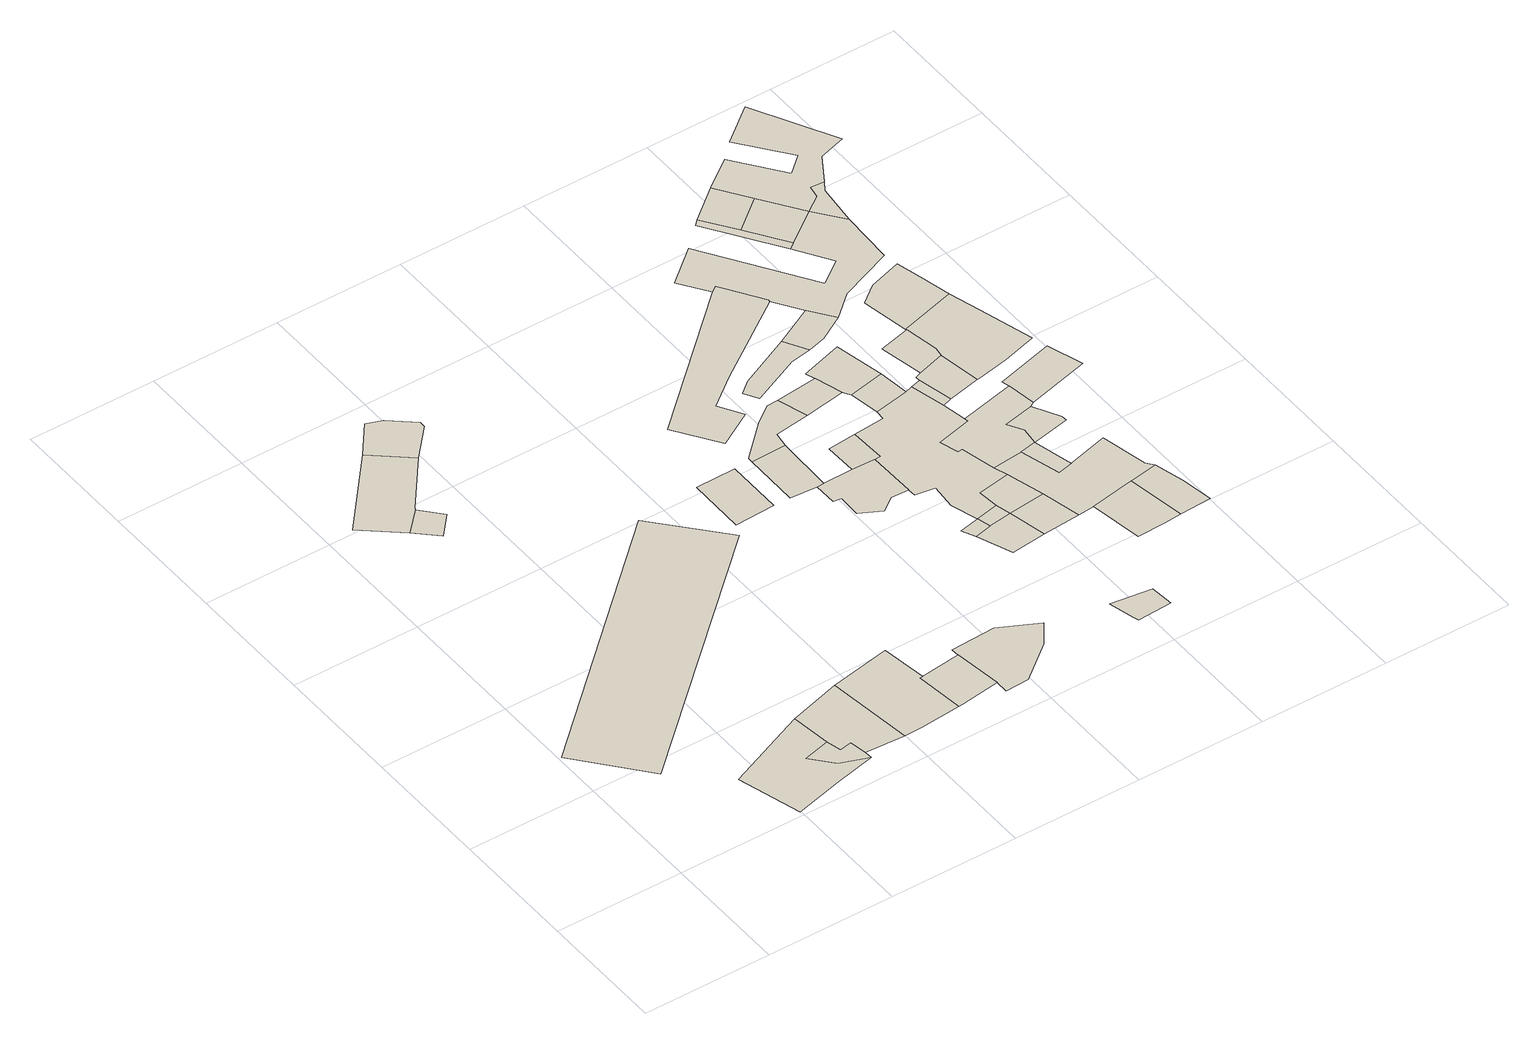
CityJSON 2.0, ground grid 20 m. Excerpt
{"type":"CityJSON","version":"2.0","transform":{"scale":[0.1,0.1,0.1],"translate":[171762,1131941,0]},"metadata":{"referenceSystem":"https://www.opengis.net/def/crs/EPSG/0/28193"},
"CityObjects":{
"building1":{"type":"Building","attributes":{"time":{"estimatedStart":{"year":1841},"estimatedEnd":{"year":1938}},"material":{"value":"dressed stone","sources":[{"name":"Amiran Atlas, sheet 11, map 4.2","type":"Secondary cartographic source"}],"paradata":{"author":"Beatrice Vaienti","date":"29-05-2023","version":0}},"numberOfFloors":{"value":"1","sources":[{"name":"Amiran Atlas, sheet 12, map 4.3","type":"Secondary cartographic source"}],"paradata":{"type":"user","author":"Beatrice Vaienti","date":"29-05-2023","comments":"In the atlas the value is \"1-3\", we have chosen a random value between 1 and 3 assigning a higher probability to 1 and 2 floors, respectively p=[0.35,0.35,0.3] for 1, 2, 3 floors","version":0}},"roof":{"type":{"value":"domed","paradata":{"type":"user","author":"Beatrice Vaienti","date":"29-05-2023","version":0}}},"updatedGeometry":true},"geometry":[{"type":"MultiSurface","lod":"0","boundaries":[[[0,1,2,3,4,5,6,7]]]}]},
"building2":{"type":"Building","attributes":{"time":{"estimatedStart":{"year":1841},"estimatedEnd":{"year":1938}},"material":{"value":"dressed stone","sources":[{"name":"Amiran Atlas, sheet 11, map 4.2","type":"Secondary cartographic source"}],"paradata":{"author":"Beatrice Vaienti","date":"29-05-2023","version":0}},"numberOfFloors":{"value":"3","sources":[{"name":"Amiran Atlas, sheet 12, map 4.3","type":"Secondary cartographic source"}],"paradata":{"type":"user","author":"Beatrice Vaienti","date":"29-05-2023","comments":"In the atlas the value is \"1-3\", we have chosen a random value between 1 and 3 assigning a higher probability to 1 and 2 floors, respectively p=[0.35,0.35,0.3] for 1, 2, 3 floors","version":0}},"roof":{"type":{"value":"flat","paradata":{"type":"user","author":"Beatrice Vaienti","date":"29-05-2023","version":0}}},"updatedGeometry":true},"geometry":[{"type":"MultiSurface","lod":"0","boundaries":[[[8,9,10,0,7,6,5]]]}]},
"building3":{"type":"Building","attributes":{"time":{"estimatedStart":{"year":1917},"estimatedEnd":{"year":1938}},"material":{"value":"dressed stone","sources":[{"name":"Amiran Atlas, sheet 11, map 4.2","type":"Secondary cartographic source"}],"paradata":{"author":"Beatrice Vaienti","date":"29-05-2023","version":0}},"numberOfFloors":{"value":"1","sources":[{"name":"Amiran Atlas, sheet 12, map 4.3","type":"Secondary cartographic source"}],"paradata":{"type":"user","author":"Beatrice Vaienti","date":"29-05-2023","comments":"In the atlas the value is \"1-3\", we have chosen a random value between 1 and 3 assigning a higher probability to 1 and 2 floors, respectively p=[0.35,0.35,0.3] for 1, 2, 3 floors","version":0}},"roof":{"type":{"value":"flat","paradata":{"type":"user","author":"Beatrice Vaienti","date":"29-05-2023","version":0}}},"updatedGeometry":true},"geometry":[{"type":"MultiSurface","lod":"0","boundaries":[[[11,12,13,14]]]}]},
"building4":{"type":"Building","attributes":{"time":{"estimatedStart":{"year":1938},"estimatedEnd":{"year":1938}},"material":{"paradata":{"version":0}},"numberOfFloors":{"value":"3","paradata":{"type":"predicted","date":"05-06-2023","comments":"Random Forest Classifier","version":0}},"roof":{"type":{"value":"flat","paradata":{"type":"predicted","date":"05-06-2023","comments":"Random Forest Classifier","version":0}}},"updatedGeometry":true},"geometry":[{"type":"MultiSurface","lod":"0","boundaries":[[[15,16,17,18]]]}]},
"building5":{"type":"Building","attributes":{"time":{"estimatedStart":{"year":1938},"estimatedEnd":{"year":1938}},"material":{"paradata":{"version":0}},"numberOfFloors":{"value":"3","paradata":{"type":"predicted","date":"05-06-2023","comments":"Random Forest Classifier","version":0}},"roof":{"type":{"value":"flat","paradata":{"type":"predicted","date":"05-06-2023","comments":"Random Forest Classifier","version":0}}},"updatedGeometry":true},"geometry":[{"type":"MultiSurface","lod":"0","boundaries":[[[19,20,21,17,16,22]]]}]},
"building6":{"type":"Building","attributes":{"time":{"estimatedStart":{"year":1865},"estimatedEnd":{"year":1938}},"material":{"value":"dressed stone","sources":[{"name":"Amiran Atlas, sheet 11, map 4.2","type":"Secondary cartographic source"}],"paradata":{"author":"Beatrice Vaienti","date":"29-05-2023","version":0}},"numberOfFloors":{"value":"3","sources":[{"name":"Amiran Atlas, sheet 12, map 4.3","type":"Secondary cartographic source"}],"paradata":{"type":"user","author":"Beatrice Vaienti","date":"29-05-2023","comments":"In the atlas the value is \"1-3\", we have chosen a random value between 1 and 3 assigning a higher probability to 1 and 2 floors, respectively p=[0.35,0.35,0.3] for 1, 2, 3 floors","version":0}},"roof":{"type":{"value":"flat","paradata":{"type":"user","author":"Beatrice Vaienti","date":"29-05-2023","version":0}}},"updatedGeometry":true},"geometry":[{"type":"MultiSurface","lod":"0","boundaries":[[[9,8,23,24,1,0,10]]]}]},
"building7":{"type":"Building","attributes":{"time":{"estimatedStart":{"year":1938},"estimatedEnd":{"year":1938}},"material":{"paradata":{"version":0}},"numberOfFloors":{"value":"2","paradata":{"type":"predicted","date":"05-06-2023","comments":"Random Forest Classifier","version":0}},"roof":{"type":{"value":"flat","paradata":{"type":"predicted","date":"05-06-2023","comments":"Random Forest Classifier","version":0}}},"updatedGeometry":true},"geometry":[{"type":"MultiSurface","lod":"0","boundaries":[[[25,26,27,28,20,19]]]}]},
"building8":{"type":"Building","attributes":{"time":{"estimatedStart":{"year":1841},"estimatedEnd":{"year":1938}},"material":{"value":"dressed stone","sources":[{"name":"Amiran Atlas, sheet 11, map 4.2","type":"Secondary cartographic source"}],"paradata":{"author":"Beatrice Vaienti","date":"29-05-2023","version":0}},"numberOfFloors":{"value":"1","sources":[{"name":"Amiran Atlas, sheet 12, map 4.3","type":"Secondary cartographic source"}],"paradata":{"type":"user","author":"Beatrice Vaienti","date":"29-05-2023","comments":"In the atlas the value is \"1-3\", we have chosen a random value between 1 and 3 assigning a higher probability to 1 and 2 floors, respectively p=[0.35,0.35,0.3] for 1, 2, 3 floors","version":0}},"roof":{"type":{"value":"flat","paradata":{"type":"user","author":"Beatrice Vaienti","date":"29-05-2023","version":0}}},"updatedGeometry":true},"geometry":[{"type":"MultiSurface","lod":"0","boundaries":[[[24,23,29,30,31,32,33]]]}]},
"building9":{"type":"Building","attributes":{"time":{"estimatedStart":{"year":1841},"estimatedEnd":{"year":1938}},"material":{"value":"dressed stone","sources":[{"name":"Amiran Atlas, sheet 11, map 4.2","type":"Secondary cartographic source"}],"paradata":{"author":"Beatrice Vaienti","date":"29-05-2023","version":0}},"numberOfFloors":{"value":"2","sources":[{"name":"Amiran Atlas, sheet 12, map 4.3","type":"Secondary cartographic source"}],"paradata":{"type":"user","author":"Beatrice Vaienti","date":"29-05-2023","comments":"In the atlas the value is \"1-3\", we have chosen a random value between 1 and 3 assigning a higher probability to 1 and 2 floors, respectively p=[0.35,0.35,0.3] for 1, 2, 3 floors","version":0}},"roof":{"type":{"value":"flat","paradata":{"type":"user","author":"Beatrice Vaienti","date":"29-05-2023","version":0}}},"updatedGeometry":true},"geometry":[{"type":"MultiSurface","lod":"0","boundaries":[[[34,35,32,31,30,36]]]}]},
"building10":{"type":"Building","attributes":{"time":{"estimatedStart":{"year":1841},"estimatedEnd":{"year":1938}},"material":{"value":"dressed stone","sources":[{"name":"Amiran Atlas, sheet 11, map 4.2","type":"Secondary cartographic source"}],"paradata":{"author":"Beatrice Vaienti","date":"29-05-2023","version":0}},"numberOfFloors":{"value":"2","sources":[{"name":"Amiran Atlas, sheet 12, map 4.3","type":"Secondary cartographic source"}],"paradata":{"type":"user","author":"Beatrice Vaienti","date":"29-05-2023","comments":"In the atlas the value is \"1-3\", we have chosen a random value between 1 and 3 assigning a higher probability to 1 and 2 floors, respectively p=[0.35,0.35,0.3] for 1, 2, 3 floors","version":0}},"roof":{"type":{"value":"flat","paradata":{"type":"user","author":"Beatrice Vaienti","date":"29-05-2023","version":0}}},"updatedGeometry":true},"geometry":[{"type":"MultiSurface","lod":"0","boundaries":[[[37,38,39,40,35,34,41,42]]]}]},
"building11":{"type":"Building","attributes":{"time":{"estimatedStart":{"year":1841},"estimatedEnd":{"year":1938}},"material":{"paradata":{"version":0}},"numberOfFloors":{"value":"1","paradata":{"type":"predicted","date":"05-06-2023","comments":"Random Forest Classifier","version":0}},"roof":{"type":{"value":"flat","paradata":{"type":"predicted","date":"05-06-2023","comments":"Random Forest Classifier","version":0}}},"updatedGeometry":true},"geometry":[{"type":"MultiSurface","lod":"0","boundaries":[[[43,44,45,46]]]}]},
"building12":{"type":"Building","attributes":{"time":{"estimatedStart":{"year":1841},"estimatedEnd":{"year":1938}},"material":{"paradata":{"version":0}},"numberOfFloors":{"value":"1","sources":[{"name":"Amiran Atlas, sheet 12, map 4.3","type":"Secondary cartographic source"}],"paradata":{"type":"user","author":"Beatrice Vaienti","date":"29-05-2023","comments":"In the atlas the value is \"1-3\", we have chosen a random value between 1 and 3 assigning a higher probability to 1 and 2 floors, respectively p=[0.35,0.35,0.3] for 1, 2, 3 floors","version":0}},"roof":{"type":{"value":"hip","paradata":{"type":"user","author":"Beatrice Vaienti","date":"29-05-2023","comments":"In the Atlas the value is reported is 'gabled (tiles)', however it is not clear whether it refers to a hip or a gable roof. Therefore we assigned a random value between the two.","version":0}}},"updatedGeometry":true},"geometry":[{"type":"MultiSurface","lod":"0","boundaries":[[[47,48,49,50,51]]]}]},
"building13":{"type":"Building","attributes":{"time":{"estimatedStart":{"year":1841},"estimatedEnd":{"year":1938}},"material":{"value":"dressed stone","sources":[{"name":"Amiran Atlas, sheet 11, map 4.2","type":"Secondary cartographic source"}],"paradata":{"author":"Beatrice Vaienti","date":"29-05-2023","version":0}},"numberOfFloors":{"value":"2","sources":[{"name":"Amiran Atlas, sheet 12, map 4.3","type":"Secondary cartographic source"}],"paradata":{"type":"user","author":"Beatrice Vaienti","date":"29-05-2023","comments":"In the atlas the value is \"1-3\", we have chosen a random value between 1 and 3 assigning a higher probability to 1 and 2 floors, respectively p=[0.35,0.35,0.3] for 1, 2, 3 floors","version":0}},"roof":{"type":{"value":"hip","paradata":{"type":"user","author":"Beatrice Vaienti","date":"29-05-2023","comments":"In the Atlas the value is reported is 'gabled (tiles)', however it is not clear whether it refers to a hip or a gable roof. Therefore we assigned a random value between the two.","version":0}}},"updatedGeometry":true},"geometry":[{"type":"MultiSurface","lod":"0","boundaries":[[[52,53,54,55,56,49,48,57,58,59]]]}]},
"building14":{"type":"Building","attributes":{"time":{"estimatedStart":{"year":1865},"estimatedEnd":{"year":1938}},"material":{"value":"dressed stone","sources":[{"name":"Amiran Atlas, sheet 11, map 4.2","type":"Secondary cartographic source"}],"paradata":{"author":"Beatrice Vaienti","date":"29-05-2023","version":0}},"numberOfFloors":{"value":"1","sources":[{"name":"Amiran Atlas, sheet 12, map 4.3","type":"Secondary cartographic source"}],"paradata":{"type":"user","author":"Beatrice Vaienti","date":"29-05-2023","comments":"In the atlas the value is \"1-3\", we have chosen a random value between 1 and 3 assigning a higher probability to 1 and 2 floors, respectively p=[0.35,0.35,0.3] for 1, 2, 3 floors","version":0}},"roof":{"type":{"value":"flat","paradata":{"type":"user","author":"Beatrice Vaienti","date":"29-05-2023","version":0}}},"updatedGeometry":true},"geometry":[{"type":"MultiSurface","lod":"0","boundaries":[[[60,61,62,63,64,65,51,50]]]}]},
"building15":{"type":"Building","attributes":{"time":{"estimatedStart":{"year":1841},"estimatedEnd":{"year":1938}},"material":{"value":"dressed stone","sources":[{"name":"Amiran Atlas, sheet 11, map 4.2","type":"Secondary cartographic source"}],"paradata":{"author":"Beatrice Vaienti","date":"29-05-2023","version":0}},"numberOfFloors":{"value":"2","sources":[{"name":"Amiran Atlas, sheet 12, map 4.3","type":"Secondary cartographic source"}],"paradata":{"type":"user","author":"Beatrice Vaienti","date":"29-05-2023","comments":"In the atlas the value is \"1-3\", we have chosen a random value between 1 and 3 assigning a higher probability to 1 and 2 floors, respectively p=[0.35,0.35,0.3] for 1, 2, 3 floors","version":0}},"roof":{"type":{"value":"gable","paradata":{"type":"user","author":"Beatrice Vaienti","date":"29-05-2023","comments":"In the Atlas the value is reported is 'gabled (tiles)', however it is not clear whether it refers to a hip or a gable roof. Therefore we assigned a random value between the two.","version":0}}},"updatedGeometry":true},"geometry":[{"type":"MultiSurface","lod":"0","boundaries":[[[66,67,68,69]]]}]},
"building16":{"type":"Building","attributes":{"time":{"estimatedStart":{"year":1841},"estimatedEnd":{"year":1938}},"material":{"value":"dressed stone","sources":[{"name":"Amiran Atlas, sheet 11, map 4.2","type":"Secondary cartographic source"}],"paradata":{"author":"Beatrice Vaienti","date":"29-05-2023","version":0}},"numberOfFloors":{"value":"3","sources":[{"name":"Amiran Atlas, sheet 12, map 4.3","type":"Secondary cartographic source"}],"paradata":{"type":"user","author":"Beatrice Vaienti","date":"29-05-2023","comments":"In the atlas the value is \"1-3\", we have chosen a random value between 1 and 3 assigning a higher probability to 1 and 2 floors, respectively p=[0.35,0.35,0.3] for 1, 2, 3 floors","version":0}},"roof":{"type":{"value":"flat","paradata":{"type":"user","author":"Beatrice Vaienti","date":"29-05-2023","version":0}}},"updatedGeometry":true},"geometry":[{"type":"MultiSurface","lod":"0","boundaries":[[[70,71,72,73,74]]]}]},
"building17":{"type":"Building","attributes":{"time":{"estimatedStart":{"year":1841},"estimatedEnd":{"year":1938}},"material":{"value":"dressed stone","sources":[{"name":"Amiran Atlas, sheet 11, map 4.2","type":"Secondary cartographic source"}],"paradata":{"author":"Beatrice Vaienti","date":"29-05-2023","version":0}},"numberOfFloors":{"value":"3","sources":[{"name":"Amiran Atlas, sheet 12, map 4.3","type":"Secondary cartographic source"}],"paradata":{"type":"user","author":"Beatrice Vaienti","date":"29-05-2023","comments":"In the atlas the value is \"1-3\", we have chosen a random value between 1 and 3 assigning a higher probability to 1 and 2 floors, respectively p=[0.35,0.35,0.3] for 1, 2, 3 floors","version":0}},"roof":{"type":{"value":"hip","paradata":{"type":"user","author":"Beatrice Vaienti","date":"29-05-2023","comments":"In the Atlas the value is reported is 'gabled (tiles)', however it is not clear whether it refers to a hip or a gable roof. Therefore we assigned a random value between the two.","version":0}}},"updatedGeometry":true},"geometry":[{"type":"MultiSurface","lod":"0","boundaries":[[[75,76,67,66,77]]]}]},
"building18":{"type":"Building","attributes":{"time":{"estimatedStart":{"year":1841},"estimatedEnd":{"year":1938}},"material":{"value":"dressed stone","sources":[{"name":"Amiran Atlas, sheet 11, map 4.2","type":"Secondary cartographic source"}],"paradata":{"author":"Beatrice Vaienti","date":"29-05-2023","version":0}},"numberOfFloors":{"value":"2","sources":[{"name":"Amiran Atlas, sheet 12, map 4.3","type":"Secondary cartographic source"}],"paradata":{"type":"user","author":"Beatrice Vaienti","date":"29-05-2023","comments":"In the atlas the value is \"1-3\", we have chosen a random value between 1 and 3 assigning a higher probability to 1 and 2 floors, respectively p=[0.35,0.35,0.3] for 1, 2, 3 floors","version":0}},"roof":{"type":{"value":"gable","paradata":{"type":"user","author":"Beatrice Vaienti","date":"29-05-2023","comments":"In the Atlas the value is reported is 'gabled (tiles)', however it is not clear whether it refers to a hip or a gable roof. Therefore we assigned a random value between the two.","version":0}}},"updatedGeometry":true},"geometry":[{"type":"MultiSurface","lod":"0","boundaries":[[[56,55,78,79,80]]]}]},
"building19":{"type":"Building","attributes":{"time":{"estimatedStart":{"year":1841},"estimatedEnd":{"year":1938}},"material":{"value":"dressed stone","sources":[{"name":"Amiran Atlas, sheet 11, map 4.2","type":"Secondary cartographic source"}],"paradata":{"author":"Beatrice Vaienti","date":"29-05-2023","version":0}},"numberOfFloors":{"value":"1","sources":[{"name":"Amiran Atlas, sheet 12, map 4.3","type":"Secondary cartographic source"}],"paradata":{"type":"user","author":"Beatrice Vaienti","date":"29-05-2023","comments":"In the atlas the value is \"1-3\", we have chosen a random value between 1 and 3 assigning a higher probability to 1 and 2 floors, respectively p=[0.35,0.35,0.3] for 1, 2, 3 floors","version":0}},"roof":{"type":{"value":"domed","paradata":{"type":"user","author":"Beatrice Vaienti","date":"29-05-2023","version":0}}},"updatedGeometry":true},"geometry":[{"type":"MultiSurface","lod":"0","boundaries":[[[67,76,81,68]]]}]},
"building20":{"type":"Building","attributes":{"time":{"estimatedStart":{"year":1865},"estimatedEnd":{"year":1938}},"material":{"paradata":{"version":0}},"numberOfFloors":{"value":"1","sources":[{"name":"Amiran Atlas, sheet 12, map 4.3","type":"Secondary cartographic source"}],"paradata":{"type":"user","author":"Beatrice Vaienti","date":"29-05-2023","comments":"In the atlas the value is \"1-3\", we have chosen a random value between 1 and 3 assigning a higher probability to 1 and 2 floors, respectively p=[0.35,0.35,0.3] for 1, 2, 3 floors","version":0}},"roof":{"type":{"value":"flat","paradata":{"type":"user","author":"Beatrice Vaienti","date":"29-05-2023","version":0}}},"updatedGeometry":true},"geometry":[{"type":"MultiSurface","lod":"0","boundaries":[[[82,83,84,85,86,87,88,89,90,91]]]}]},
"building21":{"type":"Building","attributes":{"time":{"estimatedStart":{"year":1841},"estimatedEnd":{"year":1938}},"material":{"value":"dressed stone","sources":[{"name":"Amiran Atlas, sheet 11, map 4.2","type":"Secondary cartographic source"}],"paradata":{"author":"Beatrice Vaienti","date":"29-05-2023","version":0}},"numberOfFloors":{"value":"3","sources":[{"name":"Amiran Atlas, sheet 12, map 4.3","type":"Secondary cartographic source"}],"paradata":{"type":"user","author":"Beatrice Vaienti","date":"29-05-2023","comments":"In the atlas the value is \"1-3\", we have chosen a random value between 1 and 3 assigning a higher probability to 1 and 2 floors, respectively p=[0.35,0.35,0.3] for 1, 2, 3 floors","version":0}},"roof":{"type":{"value":"hip","paradata":{"type":"user","author":"Beatrice Vaienti","date":"29-05-2023","comments":"In the Atlas the value is reported is 'gabled (tiles)', however it is not clear whether it refers to a hip or a gable roof. Therefore we assigned a random value between the two.","version":0}}},"updatedGeometry":true},"geometry":[{"type":"MultiSurface","lod":"0","boundaries":[[[62,61,92,93]]]}]},
"building22":{"type":"Building","attributes":{"time":{"estimatedStart":{"year":1841},"estimatedEnd":{"year":1938}},"material":{"value":"dressed stone","sources":[{"name":"Amiran Atlas, sheet 11, map 4.2","type":"Secondary cartographic source"}],"paradata":{"author":"Beatrice Vaienti","date":"29-05-2023","version":0}},"numberOfFloors":{"value":"1","sources":[{"name":"Amiran Atlas, sheet 12, map 4.3","type":"Secondary cartographic source"}],"paradata":{"type":"user","author":"Beatrice Vaienti","date":"29-05-2023","comments":"In the atlas the value is \"1-3\", we have chosen a random value between 1 and 3 assigning a higher probability to 1 and 2 floors, respectively p=[0.35,0.35,0.3] for 1, 2, 3 floors","version":0}},"roof":{"type":{"value":"domed","paradata":{"type":"user","author":"Beatrice Vaienti","date":"29-05-2023","version":0}}},"updatedGeometry":true},"geometry":[{"type":"MultiSurface","lod":"0","boundaries":[[[94,76,75,95]]]}]},
"building23":{"type":"Building","attributes":{"time":{"estimatedStart":{"year":1841},"estimatedEnd":{"year":1938}},"material":{"value":"dressed stone","sources":[{"name":"Amiran Atlas, sheet 11, map 4.2","type":"Secondary cartographic source"}],"paradata":{"author":"Beatrice Vaienti","date":"29-05-2023","version":0}},"numberOfFloors":{"value":"1","sources":[{"name":"Amiran Atlas, sheet 12, map 4.3","type":"Secondary cartographic source"}],"paradata":{"type":"user","author":"Beatrice Vaienti","date":"29-05-2023","comments":"In the atlas the value is \"1-3\", we have chosen a random value between 1 and 3 assigning a higher probability to 1 and 2 floors, respectively p=[0.35,0.35,0.3] for 1, 2, 3 floors","version":0}},"roof":{"type":{"value":"flat","paradata":{"type":"user","author":"Beatrice Vaienti","date":"29-05-2023","version":0}}},"updatedGeometry":true},"geometry":[{"type":"MultiSurface","lod":"0","boundaries":[[[96,79,78,55,54,97,98,99,68,81,100,101,102,103,104,105,106,107,108,109,110,111]]]}]},
"building24":{"type":"Building","attributes":{"time":{"estimatedStart":{"year":1841},"estimatedEnd":{"year":1938}},"material":{"value":"dressed stone","sources":[{"name":"Amiran Atlas, sheet 11, map 4.2","type":"Secondary cartographic source"}],"paradata":{"author":"Beatrice Vaienti","date":"29-05-2023","version":0}},"numberOfFloors":{"value":"1","sources":[{"name":"Amiran Atlas, sheet 12, map 4.3","type":"Secondary cartographic source"}],"paradata":{"type":"user","author":"Beatrice Vaienti","date":"29-05-2023","comments":"In the atlas the value is \"1-3\", we have chosen a random value between 1 and 3 assigning a higher probability to 1 and 2 floors, respectively p=[0.35,0.35,0.3] for 1, 2, 3 floors","version":0}},"roof":{"type":{"value":"flat","paradata":{"type":"user","author":"Beatrice Vaienti","date":"29-05-2023","version":0}}},"updatedGeometry":true},"geometry":[{"type":"MultiSurface","lod":"0","boundaries":[[[81,76,94,101,100]]]}]},
"building25":{"type":"Building","attributes":{"time":{"estimatedStart":{"year":1841},"estimatedEnd":{"year":1938}},"material":{"value":"dressed stone","sources":[{"name":"Amiran Atlas, sheet 11, map 4.2","type":"Secondary cartographic source"}],"paradata":{"author":"Beatrice Vaienti","date":"29-05-2023","version":0}},"numberOfFloors":{"value":"2","sources":[{"name":"Amiran Atlas, sheet 12, map 4.3","type":"Secondary cartographic source"}],"paradata":{"type":"user","author":"Beatrice Vaienti","date":"29-05-2023","comments":"In the atlas the value is \"1-3\", we have chosen a random value between 1 and 3 assigning a higher probability to 1 and 2 floors, respectively p=[0.35,0.35,0.3] for 1, 2, 3 floors","version":0}},"roof":{"type":{"value":"flat","paradata":{"type":"user","author":"Beatrice Vaienti","date":"29-05-2023","version":0}}},"updatedGeometry":true},"geometry":[{"type":"MultiSurface","lod":"0","boundaries":[[[112,113,114,115,116,117]]]}]},
"building26":{"type":"Building","attributes":{"time":{"estimatedStart":{"year":1841},"estimatedEnd":{"year":1938}},"material":{"value":"dressed stone","sources":[{"name":"Amiran Atlas, sheet 11, map 4.2","type":"Secondary cartographic source"}],"paradata":{"author":"Beatrice Vaienti","date":"29-05-2023","version":0}},"numberOfFloors":{"value":"1","sources":[{"name":"Amiran Atlas, sheet 12, map 4.3","type":"Secondary cartographic source"}],"paradata":{"type":"user","author":"Beatrice Vaienti","date":"29-05-2023","comments":"In the atlas the value is \"1-3\", we have chosen a random value between 1 and 3 assigning a higher probability to 1 and 2 floors, respectively p=[0.35,0.35,0.3] for 1, 2, 3 floors","version":0}},"roof":{"type":{"value":"flat","paradata":{"type":"user","author":"Beatrice Vaienti","date":"29-05-2023","version":0}}},"updatedGeometry":true},"geometry":[{"type":"MultiSurface","lod":"0","boundaries":[[[110,118,119,111]]]}]},
"building27":{"type":"Building","attributes":{"time":{"estimatedStart":{"year":1841},"estimatedEnd":{"year":1938}},"material":{"value":"dressed stone","sources":[{"name":"Amiran Atlas, sheet 11, map 4.2","type":"Secondary cartographic source"}],"paradata":{"author":"Beatrice Vaienti","date":"29-05-2023","version":0}},"numberOfFloors":{"value":"2","sources":[{"name":"Amiran Atlas, sheet 12, map 4.3","type":"Secondary cartographic source"}],"paradata":{"type":"user","author":"Beatrice Vaienti","date":"29-05-2023","comments":"In the atlas the value is \"1-3\", we have chosen a random value between 1 and 3 assigning a higher probability to 1 and 2 floors, respectively p=[0.35,0.35,0.3] for 1, 2, 3 floors","version":0}},"roof":{"type":{"value":"flat","paradata":{"type":"user","author":"Beatrice Vaienti","date":"29-05-2023","version":0}}},"updatedGeometry":true},"geometry":[{"type":"MultiSurface","lod":"0","boundaries":[[[92,119,118,120,121,93]]]}]},
"building28":{"type":"Building","attributes":{"time":{"estimatedStart":{"year":1841},"estimatedEnd":{"year":1938}},"material":{"value":"dressed stone","sources":[{"name":"Amiran Atlas, sheet 11, map 4.2","type":"Secondary cartographic source"}],"paradata":{"author":"Beatrice Vaienti","date":"29-05-2023","version":0}},"numberOfFloors":{"value":"2","sources":[{"name":"Amiran Atlas, sheet 12, map 4.3","type":"Secondary cartographic source"}],"paradata":{"type":"user","author":"Beatrice Vaienti","date":"29-05-2023","comments":"In the atlas the value is \"1-3\", we have chosen a random value between 1 and 3 assigning a higher probability to 1 and 2 floors, respectively p=[0.35,0.35,0.3] for 1, 2, 3 floors","version":0}},"roof":{"type":{"value":"flat","paradata":{"type":"user","author":"Beatrice Vaienti","date":"29-05-2023","version":0}}},"updatedGeometry":true},"geometry":[{"type":"MultiSurface","lod":"0","boundaries":[[[122,123,124,125,126]]]}]},
"building29":{"type":"Building","attributes":{"time":{"estimatedStart":{"year":1841},"estimatedEnd":{"year":1938}},"material":{"value":"dressed stone","sources":[{"name":"Amiran Atlas, sheet 11, map 4.2","type":"Secondary cartographic source"}],"paradata":{"author":"Beatrice Vaienti","date":"29-05-2023","version":0}},"numberOfFloors":{"value":"2","sources":[{"name":"Amiran Atlas, sheet 12, map 4.3","type":"Secondary cartographic source"}],"paradata":{"type":"user","author":"Beatrice Vaienti","date":"29-05-2023","comments":"In the atlas the value is \"1-3\", we have chosen a random value between 1 and 3 assigning a higher probability to 1 and 2 floors, respectively p=[0.35,0.35,0.3] for 1, 2, 3 floors","version":0}},"roof":{"type":{"value":"flat","paradata":{"type":"user","author":"Beatrice Vaienti","date":"29-05-2023","version":0}}},"updatedGeometry":true},"geometry":[{"type":"MultiSurface","lod":"0","boundaries":[[[127,128,129,130]]]}]},
"building30":{"type":"Building","attributes":{"time":{"estimatedStart":{"year":1841},"estimatedEnd":{"year":1938}},"material":{"value":"dressed stone","sources":[{"name":"Amiran Atlas, sheet 11, map 4.2","type":"Secondary cartographic source"}],"paradata":{"author":"Beatrice Vaienti","date":"29-05-2023","version":0}},"numberOfFloors":{"value":"2","sources":[{"name":"Amiran Atlas, sheet 12, map 4.3","type":"Secondary cartographic source"}],"paradata":{"type":"user","author":"Beatrice Vaienti","date":"29-05-2023","comments":"In the atlas the value is \"1-3\", we have chosen a random value between 1 and 3 assigning a higher probability to 1 and 2 floors, respectively p=[0.35,0.35,0.3] for 1, 2, 3 floors","version":0}},"roof":{"type":{"value":"hip","paradata":{"type":"user","author":"Beatrice Vaienti","date":"29-05-2023","comments":"In the Atlas the value is reported is 'gabled (tiles)', however it is not clear whether it refers to a hip or a gable roof. Therefore we assigned a random value between the two.","version":0}}},"updatedGeometry":true},"geometry":[{"type":"MultiSurface","lod":"0","boundaries":[[[131,132,133,107,106,105,104,103,102,130,129,134,135]]]}]},
"building31":{"type":"Building","attributes":{"time":{"estimatedStart":{"year":1841},"estimatedEnd":{"year":1938}},"material":{"value":"dressed stone","sources":[{"name":"Amiran Atlas, sheet 11, map 4.2","type":"Secondary cartographic source"}],"paradata":{"author":"Beatrice Vaienti","date":"29-05-2023","version":0}},"numberOfFloors":{"value":"3","sources":[{"name":"Amiran Atlas, sheet 12, map 4.3","type":"Secondary cartographic source"}],"paradata":{"type":"user","author":"Beatrice Vaienti","date":"29-05-2023","comments":"In the atlas the value is \"1-3\", we have chosen a random value between 1 and 3 assigning a higher probability to 1 and 2 floors, respectively p=[0.35,0.35,0.3] for 1, 2, 3 floors","version":0}},"roof":{"type":{"value":"flat","paradata":{"type":"user","author":"Beatrice Vaienti","date":"29-05-2023","version":0}}},"updatedGeometry":true},"geometry":[{"type":"MultiSurface","lod":"0","boundaries":[[[127,130,102,136,94,95,125,124,137,138,139,128]]]}]},
"building32":{"type":"Building","attributes":{"time":{"estimatedStart":{"year":1841},"estimatedEnd":{"year":1938}},"material":{"value":"dressed stone","sources":[{"name":"Amiran Atlas, sheet 11, map 4.2","type":"Secondary cartographic source"}],"paradata":{"author":"Beatrice Vaienti","date":"29-05-2023","version":0}},"numberOfFloors":{"value":"1","sources":[{"name":"Amiran Atlas, sheet 12, map 4.3","type":"Secondary cartographic source"}],"paradata":{"type":"user","author":"Beatrice Vaienti","date":"29-05-2023","comments":"In the atlas the value is \"1-3\", we have chosen a random value between 1 and 3 assigning a higher probability to 1 and 2 floors, respectively p=[0.35,0.35,0.3] for 1, 2, 3 floors","version":0}},"roof":{"type":{"value":"flat","paradata":{"type":"user","author":"Beatrice Vaienti","date":"29-05-2023","version":0}}},"updatedGeometry":true},"geometry":[{"type":"MultiSurface","lod":"0","boundaries":[[[140,141,109,108]]]}]},
"building33":{"type":"Building","attributes":{"time":{"estimatedStart":{"year":1841},"estimatedEnd":{"year":1938}},"material":{"value":"dressed stone","sources":[{"name":"Amiran Atlas, sheet 11, map 4.2","type":"Secondary cartographic source"}],"paradata":{"author":"Beatrice Vaienti","date":"29-05-2023","version":0}},"numberOfFloors":{"value":"1","sources":[{"name":"Amiran Atlas, sheet 12, map 4.3","type":"Secondary cartographic source"}],"paradata":{"type":"user","author":"Beatrice Vaienti","date":"29-05-2023","comments":"In the atlas the value is \"1-3\", we have chosen a random value between 1 and 3 assigning a higher probability to 1 and 2 floors, respectively p=[0.35,0.35,0.3] for 1, 2, 3 floors","version":0}},"roof":{"type":{"value":"flat","paradata":{"type":"user","author":"Beatrice Vaienti","date":"29-05-2023","version":0}}},"updatedGeometry":true},"geometry":[{"type":"MultiSurface","lod":"0","boundaries":[[[142,143,144,115,114]]]}]},
"building34":{"type":"Building","attributes":{"time":{"estimatedStart":{"year":1841},"estimatedEnd":{"year":1938}},"material":{"value":"dressed stone","sources":[{"name":"Amiran Atlas, sheet 11, map 4.2","type":"Secondary cartographic source"}],"paradata":{"author":"Beatrice Vaienti","date":"29-05-2023","version":0}},"numberOfFloors":{"value":"1","sources":[{"name":"Amiran Atlas, sheet 12, map 4.3","type":"Secondary cartographic source"}],"paradata":{"type":"user","author":"Beatrice Vaienti","date":"29-05-2023","comments":"In the atlas the value is \"1-3\", we have chosen a random value between 1 and 3 assigning a higher probability to 1 and 2 floors, respectively p=[0.35,0.35,0.3] for 1, 2, 3 floors","version":0}},"roof":{"type":{"value":"flat","paradata":{"type":"user","author":"Beatrice Vaienti","date":"29-05-2023","version":0}}},"updatedGeometry":true},"geometry":[{"type":"MultiSurface","lod":"0","boundaries":[[[145,141,140,146,147,148]]]}]},
"building35":{"type":"Building","attributes":{"time":{"estimatedStart":{"year":1841},"estimatedEnd":{"year":1938}},"material":{"value":"dressed stone","sources":[{"name":"Amiran Atlas, sheet 11, map 4.2","type":"Secondary cartographic source"}],"paradata":{"author":"Beatrice Vaienti","date":"29-05-2023","version":0}},"numberOfFloors":{"value":"1","sources":[{"name":"Amiran Atlas, sheet 12, map 4.3","type":"Secondary cartographic source"}],"paradata":{"type":"user","author":"Beatrice Vaienti","date":"29-05-2023","comments":"In the atlas the value is \"1-3\", we have chosen a random value between 1 and 3 assigning a higher probability to 1 and 2 floors, respectively p=[0.35,0.35,0.3] for 1, 2, 3 floors","version":0}},"roof":{"type":{"value":"flat","paradata":{"type":"user","author":"Beatrice Vaienti","date":"29-05-2023","version":0}}},"updatedGeometry":true},"geometry":[{"type":"MultiSurface","lod":"0","boundaries":[[[134,129,149,150,131,135]]]}]},
"building36":{"type":"Building","attributes":{"time":{"estimatedStart":{"year":1841},"estimatedEnd":{"year":1938}},"material":{"value":"dressed stone","sources":[{"name":"Amiran Atlas, sheet 11, map 4.2","type":"Secondary cartographic source"}],"paradata":{"author":"Beatrice Vaienti","date":"29-05-2023","version":0}},"numberOfFloors":{"value":"3","sources":[{"name":"Amiran Atlas, sheet 12, map 4.3","type":"Secondary cartographic source"}],"paradata":{"type":"user","author":"Beatrice Vaienti","date":"29-05-2023","comments":"In the atlas the value is \"1-3\", we have chosen a random value between 1 and 3 assigning a higher probability to 1 and 2 floors, respectively p=[0.35,0.35,0.3] for 1, 2, 3 floors","version":0}},"roof":{"type":{"value":"flat","paradata":{"type":"user","author":"Beatrice Vaienti","date":"29-05-2023","version":0}}},"updatedGeometry":true},"geometry":[{"type":"MultiSurface","lod":"0","boundaries":[[[151,152,137,124,123]]]}]},
"building37":{"type":"Building","attributes":{"time":{"estimatedStart":{"year":1841},"estimatedEnd":{"year":1938}},"material":{"value":"dressed stone","sources":[{"name":"Amiran Atlas, sheet 11, map 4.2","type":"Secondary cartographic source"}],"paradata":{"author":"Beatrice Vaienti","date":"29-05-2023","version":0}},"numberOfFloors":{"value":"1","sources":[{"name":"Amiran Atlas, sheet 12, map 4.3","type":"Secondary cartographic source"}],"paradata":{"type":"user","author":"Beatrice Vaienti","date":"29-05-2023","comments":"In the atlas the value is \"1-3\", we have chosen a random value between 1 and 3 assigning a higher probability to 1 and 2 floors, respectively p=[0.35,0.35,0.3] for 1, 2, 3 floors","version":0}},"roof":{"type":{"value":"flat","paradata":{"type":"user","author":"Beatrice Vaienti","date":"29-05-2023","version":0}}},"updatedGeometry":true},"geometry":[{"type":"MultiSurface","lod":"0","boundaries":[[[153,154,155,148,147,156]]]}]},
"building38":{"type":"Building","attributes":{"time":{"estimatedStart":{"year":1841},"estimatedEnd":{"year":1938}},"material":{"value":"dressed stone","sources":[{"name":"Amiran Atlas, sheet 11, map 4.2","type":"Secondary cartographic source"}],"paradata":{"author":"Beatrice Vaienti","date":"29-05-2023","version":0}},"numberOfFloors":{"value":"3","sources":[{"name":"Amiran Atlas, sheet 12, map 4.3","type":"Secondary cartographic source"}],"paradata":{"type":"user","author":"Beatrice Vaienti","date":"29-05-2023","comments":"In the atlas the value is \"1-3\", we have chosen a random value between 1 and 3 assigning a higher probability to 1 and 2 floors, respectively p=[0.35,0.35,0.3] for 1, 2, 3 floors","version":0}},"roof":{"type":{"value":"domed","paradata":{"type":"user","author":"Beatrice Vaienti","date":"29-05-2023","version":0}}},"updatedGeometry":true},"geometry":[{"type":"MultiSurface","lod":"0","boundaries":[[[86,85,144,143,157,158,159,160,161,162,163,164,165,166,89,88,87]]]}]},
"building39":{"type":"Building","attributes":{"time":{"estimatedStart":{"year":1841},"estimatedEnd":{"year":1938}},"material":{"value":"dressed stone","sources":[{"name":"Amiran Atlas, sheet 11, map 4.2","type":"Secondary cartographic source"}],"paradata":{"author":"Beatrice Vaienti","date":"29-05-2023","version":0}},"numberOfFloors":{"value":"2","sources":[{"name":"Amiran Atlas, sheet 12, map 4.3","type":"Secondary cartographic source"}],"paradata":{"type":"user","author":"Beatrice Vaienti","date":"29-05-2023","comments":"In the atlas the value is \"1-3\", we have chosen a random value between 1 and 3 assigning a higher probability to 1 and 2 floors, respectively p=[0.35,0.35,0.3] for 1, 2, 3 floors","version":0}},"roof":{"type":{"value":"domed","paradata":{"type":"user","author":"Beatrice Vaienti","date":"29-05-2023","version":0}}},"updatedGeometry":true},"geometry":[{"type":"MultiSurface","lod":"0","boundaries":[[[162,161,167,168,169]]]}]},
"building40":{"type":"Building","attributes":{"time":{"estimatedStart":{"year":1841},"estimatedEnd":{"year":1938}},"material":{"value":"dressed stone","sources":[{"name":"Amiran Atlas, sheet 11, map 4.2","type":"Secondary cartographic source"}],"paradata":{"author":"Beatrice Vaienti","date":"29-05-2023","version":0}},"numberOfFloors":{"value":"2","sources":[{"name":"Amiran Atlas, sheet 12, map 4.3","type":"Secondary cartographic source"}],"paradata":{"type":"user","author":"Beatrice Vaienti","date":"29-05-2023","comments":"In the atlas the value is \"1-3\", we have chosen a random value between 1 and 3 assigning a higher probability to 1 and 2 floors, respectively p=[0.35,0.35,0.3] for 1, 2, 3 floors","version":0}},"roof":{"type":{"value":"flat","paradata":{"type":"user","author":"Beatrice Vaienti","date":"29-05-2023","version":0}}},"updatedGeometry":true},"geometry":[{"type":"MultiSurface","lod":"0","boundaries":[[[133,132,170,171,172]]]}]},
"building41":{"type":"Building","attributes":{"time":{"estimatedStart":{"year":1841},"estimatedEnd":{"year":1938}},"material":{"paradata":{"version":0}},"numberOfFloors":{"value":"1","sources":[{"name":"Amiran Atlas, sheet 12, map 4.3","type":"Secondary cartographic source"}],"paradata":{"type":"user","author":"Beatrice Vaienti","date":"29-05-2023","comments":"In the atlas the value is \"1-3\", we have chosen a random value between 1 and 3 assigning a higher probability to 1 and 2 floors, respectively p=[0.35,0.35,0.3] for 1, 2, 3 floors","version":0}},"roof":{"type":{"value":"hip","paradata":{"type":"user","author":"Beatrice Vaienti","date":"29-05-2023","comments":"In the Atlas the value is reported is 'gabled (tiles)', however it is not clear whether it refers to a hip or a gable roof. Therefore we assigned a random value between the two.","version":0}}},"updatedGeometry":true},"geometry":[{"type":"MultiSurface","lod":"0","boundaries":[[[167,173,174,168]]]}]},
"building42":{"type":"Building","attributes":{"time":{"estimatedStart":{"year":1841},"estimatedEnd":{"year":1938}},"material":{"value":"dressed stone","sources":[{"name":"Amiran Atlas, sheet 11, map 4.2","type":"Secondary cartographic source"}],"paradata":{"author":"Beatrice Vaienti","date":"29-05-2023","version":0}},"numberOfFloors":{"value":"2","sources":[{"name":"Amiran Atlas, sheet 12, map 4.3","type":"Secondary cartographic source"}],"paradata":{"type":"user","author":"Beatrice Vaienti","date":"29-05-2023","comments":"In the atlas the value is \"1-3\", we have chosen a random value between 1 and 3 assigning a higher probability to 1 and 2 floors, respectively p=[0.35,0.35,0.3] for 1, 2, 3 floors","version":0}},"roof":{"type":{"value":"domed","paradata":{"type":"user","author":"Beatrice Vaienti","date":"29-05-2023","version":0}}},"updatedGeometry":true},"geometry":[{"type":"MultiSurface","lod":"0","boundaries":[[[175,176,153,156,147,146,177,178,179,180]]]}]},
"building43":{"type":"Building","attributes":{"time":{"estimatedStart":{"year":1841},"estimatedEnd":{"year":1938}},"material":{"value":"dressed stone","sources":[{"name":"Amiran Atlas, sheet 11, map 4.2","type":"Secondary cartographic source"}],"paradata":{"author":"Beatrice Vaienti","date":"29-05-2023","version":0}},"numberOfFloors":{"value":"1","sources":[{"name":"Amiran Atlas, sheet 12, map 4.3","type":"Secondary cartographic source"}],"paradata":{"type":"user","author":"Beatrice Vaienti","date":"29-05-2023","comments":"In the atlas the value is \"1-3\", we have chosen a random value between 1 and 3 assigning a higher probability to 1 and 2 floors, respectively p=[0.35,0.35,0.3] for 1, 2, 3 floors","version":0}},"roof":{"type":{"value":"gable","paradata":{"type":"user","author":"Beatrice Vaienti","date":"29-05-2023","comments":"In the Atlas the value is reported is 'gabled (tiles)', however it is not clear whether it refers to a hip or a gable roof. Therefore we assigned a random value between the two.","version":0}}},"updatedGeometry":true},"geometry":[{"type":"MultiSurface","lod":"0","boundaries":[[[181,182,183,184,176,175,185]]]}]},
"building44":{"type":"Building","attributes":{"time":{"estimatedStart":{"year":1841},"estimatedEnd":{"year":1938}},"material":{"value":"dressed stone","sources":[{"name":"Amiran Atlas, sheet 11, map 4.2","type":"Secondary cartographic source"}],"paradata":{"author":"Beatrice Vaienti","date":"29-05-2023","version":0}},"numberOfFloors":{"value":"2","sources":[{"name":"Amiran Atlas, sheet 12, map 4.3","type":"Secondary cartographic source"}],"paradata":{"type":"user","author":"Beatrice Vaienti","date":"29-05-2023","comments":"In the atlas the value is \"1-3\", we have chosen a random value between 1 and 3 assigning a higher probability to 1 and 2 floors, respectively p=[0.35,0.35,0.3] for 1, 2, 3 floors","version":0}},"roof":{"type":{"value":"domed","paradata":{"type":"user","author":"Beatrice Vaienti","date":"29-05-2023","version":0}}},"updatedGeometry":true},"geometry":[{"type":"MultiSurface","lod":"0","boundaries":[[[160,173,167,161]]]}]},
"building45":{"type":"Building","attributes":{"time":{"estimatedStart":{"year":1841},"estimatedEnd":{"year":1938}},"material":{"value":"dressed stone","sources":[{"name":"Amiran Atlas, sheet 11, map 4.2","type":"Secondary cartographic source"}],"paradata":{"author":"Beatrice Vaienti","date":"29-05-2023","version":0}},"numberOfFloors":{"value":"3","sources":[{"name":"Amiran Atlas, sheet 12, map 4.3","type":"Secondary cartographic source"}],"paradata":{"type":"user","author":"Beatrice Vaienti","date":"29-05-2023","comments":"In the atlas the value is \"1-3\", we have chosen a random value between 1 and 3 assigning a higher probability to 1 and 2 floors, respectively p=[0.35,0.35,0.3] for 1, 2, 3 floors","version":0}},"roof":{"type":{"value":"domed","paradata":{"type":"user","author":"Beatrice Vaienti","date":"29-05-2023","version":0}}},"updatedGeometry":true},"geometry":[{"type":"MultiSurface","lod":"0","boundaries":[[[159,186,187,188,189,160]]]}]},
"building46":{"type":"Building","attributes":{"time":{"estimatedStart":{"year":1841},"estimatedEnd":{"year":1938}},"material":{"value":"dressed stone","sources":[{"name":"Amiran Atlas, sheet 11, map 4.2","type":"Secondary cartographic source"}],"paradata":{"author":"Beatrice Vaienti","date":"29-05-2023","version":0}},"numberOfFloors":{"value":"1","sources":[{"name":"Amiran Atlas, sheet 12, map 4.3","type":"Secondary cartographic source"}],"paradata":{"type":"user","author":"Beatrice Vaienti","date":"29-05-2023","comments":"In the atlas the value is \"1-3\", we have chosen a random value between 1 and 3 assigning a higher probability to 1 and 2 floors, respectively p=[0.35,0.35,0.3] for 1, 2, 3 floors","version":0}},"roof":{"type":{"value":"domed","paradata":{"type":"user","author":"Beatrice Vaienti","date":"29-05-2023","version":0}}},"updatedGeometry":true},"geometry":[{"type":"MultiSurface","lod":"0","boundaries":[[[190,174,173,160,189,188,187,191,192,193,194,195,196]]]}]}
},
"vertices":[
[308,100,0],[300,162,0],[170,107,0],[199,7,0],[275,27,0],[338,41,0],[295,57,0],[267,90,0],
[338,54,0],[333,80,0],[314,77,0],
[5,278,0],[93,176,0],[452,502,0],[361,603,0],
[162,760,0],[134,791,0],[101,758,0],[133,728,0],
[196,873,0],[140,920,0],[43,807,0],[134,794,0],
[399,50,0],[382,186,0],
[239,919,0],[239,929,0],[202,960,0],[178,969,0],
[427,51,0],[491,57,0],[482,133,0],[487,133,0],[477,204,0],
[560,66,0],[550,141,0],[499,57,0],
[655,93,0],[679,127,0],[620,157,0],[549,153,0],[560,45,0],[597,47,0],
[461,521,0],[524,524,0],[524,613,0],[462,612,0],
[550,523,0],[592,521,0],[603,521,0],[605,612,0],[551,611,0],
[636,430,0],[660,447,0],[687,446,0],[686,521,0],[650,522,0],[593,485,0],[605,483,0],[604,447,0],
[609,636,0],[664,644,0],[649,691,0],[632,690,0],[602,668,0],[551,619,0],
[706,318,0],[733,325,0],[728,346,0],[696,339,0],
[772,107,0],[782,67,0],[785,59,0],[839,62,0],[835,98,0],
[782,271,0],[769,330,0],[727,264,0],
[695,522,0],[693,577,0],[649,573,0],
[763,353,0],
[598,693,0],[576,729,0],[623,766,0],[755,857,0],[755,861,0],[722,911,0],[714,923,0],[704,916,0],[497,728,0],[543,661,0],
[728,654,0],[715,698,0],
[827,336,0],[841,275,0],
[742,581,0],[688,433,0],[718,428,0],[715,388,0],[760,386,0],[811,395,0],[804,416,0],[791,470,0],[784,469,0],[775,499,0],[830,512,0],[829,518,0],[822,556,0],[809,610,0],[797,606,0],[743,596,0],
[632,708,0],[710,743,0],[742,748,0],[721,783,0],[639,745,0],[620,729,0],
[791,654,0],[735,643,0],
[775,732,0],[710,712,0],
[924,196,0],[952,198,0],[937,290,0],[867,277,0],[880,194,0],
[869,358,0],[892,364,0],[877,426,0],[852,421,0],
[914,487,0],[922,492,0],[915,537,0],[880,454,0],[867,477,0],
[810,397,0],[981,297,0],[972,309,0],[956,381,0],
[837,561,0],[825,614,0],
[770,756,0],[810,779,0],[783,815,0],
[825,622,0],[888,572,0],[877,638,0],[835,626,0],
[937,438,0],[936,447,0],
[1002,201,0],[993,252,0],
[870,706,0],[869,706,0],[821,694,0],[879,654,0],
[846,810,0],[931,844,0],[935,929,0],[901,973,0],[848,934,0],[838,926,0],[873,872,0],[835,844,0],[729,1005,0],[674,960,0],
[806,995,0],[771,1045,0],[763,1037,0],
[1020,517,0],[1002,573,0],[912,549,0],
[857,1036,0],[822,1086,0],
[957,732,0],[870,708,0],[891,572,0],[942,582,0],[995,597,0],[971,683,0],
[935,820,0],[884,804,0],[855,782,0],[869,708,0],[945,782,0],
[942,995,0],[951,1009,0],[930,1010,0],[927,991,0],
[870,1121,0],[978,1052,0],[1020,1065,0],[953,1191,0],[896,1146,0],[954,1072,0],[926,1047,0]
]}
